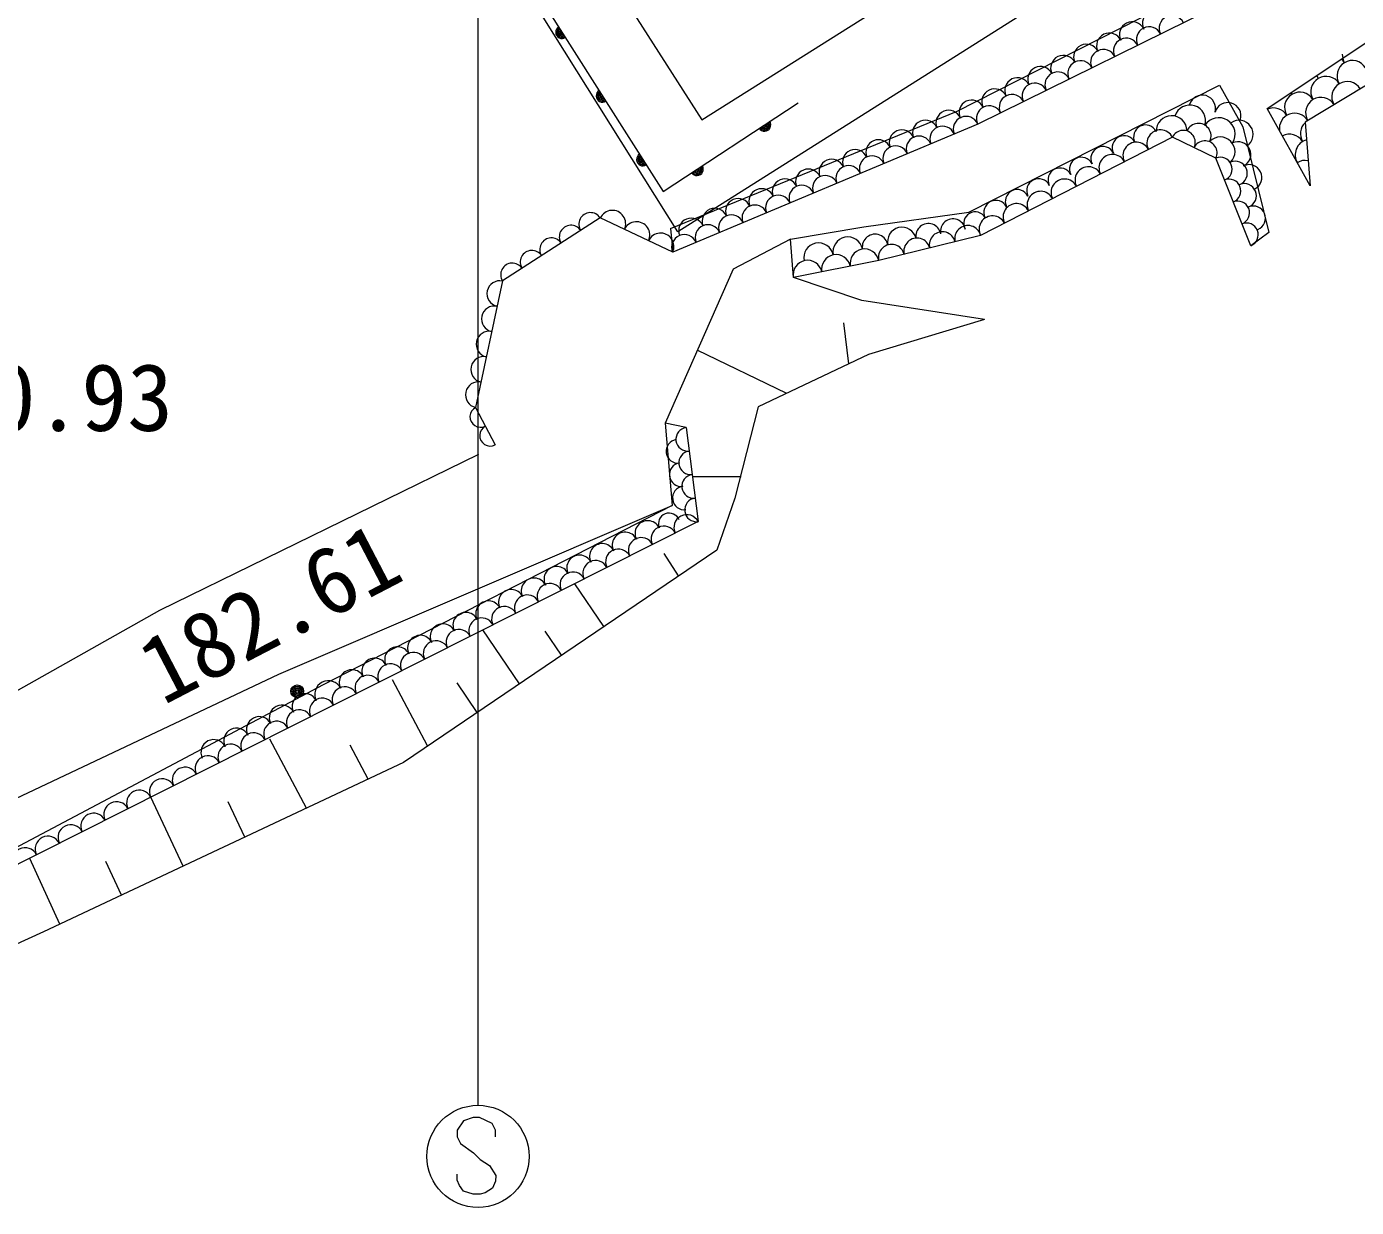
# Model space of a CAD drawing. Units: millimetres, scale not verified. Extents: x 40000 to 680000, y 20000 to 380000.
# Drawn here: x 352929 to 378968, y 244721 to 267850 of the extents above; entities that cross this region are included whole.
import ezdxf
from ezdxf.enums import TextEntityAlignment as Align

# ---------------------------------------------------------------- set-up
doc = ezdxf.new("R2010")
doc.units = ezdxf.units.MM
doc.header["$LTSCALE"] = 1000
doc.layers.add('M-BGD', color=7, linetype='Continuous', lineweight=13)
doc.layers.add('M-STR-STRC', color=7, linetype='Continuous', lineweight=13)
doc.styles.add('ＭＳ ゴシック', font='')
doc.styles.get('ＭＳ ゴシック').set_extended_font_data('MS Gothic')

msp = doc.modelspace()

# ---------------------------------------------------------------- linework, layer by layer
at = {"layer": 'M-BGD'}
for p, q in [((378432, 271887), (365679, 263832)), ((365679, 263832), (360992, 271307)), ((366152, 266023), (373219, 270482)), ((377218, 266248), (382691, 269896)), ((362225, 269611), (365396, 264622)), ((371137, 266187), (378018, 269690)), ((364083, 269254), (366152, 266023)), ((377818, 269030), (371552, 265939)), ((383154, 269108), (377962, 265977)), ((371379, 264212), (376287, 266700)), ((376287, 266700), (376742, 265886)), ((365396, 264622), (368035, 266360)), ((365538, 263898), (371137, 266187)), ((378064, 264730), (377218, 266248)), ((371552, 265939), (365580, 263431)), ((376742, 265886), (377255, 263819)), ((377962, 265977), (378064, 264730)), ((375365, 265683), (371609, 263759)), ((376218, 265275), (375365, 265683)), ((376900, 263557), (376218, 265275)), ((364161, 264101), (362249, 262867)), ((365580, 263431), (364161, 264101)), ((369322, 263928), (371379, 264212)), ((365538, 263898), (365580, 263431)), ((367886, 263687), (369322, 263928)), ((377255, 263819), (376900, 263557)), ((367886, 263687), (366762, 263096)), ((367944, 262933), (367886, 263687)), ((371609, 263759), (369615, 263266)), ((369615, 263266), (367944, 262933)), ((366762, 263096), (365432, 260083)), ((362249, 262867), (361722, 260391)), ((369284, 262483), (367944, 262933)), ((371686, 262110), (369284, 262483)), ((369026, 261243), (368929, 262048)), ((371686, 262110), (369413, 261428)), ((367815, 260666), (366062, 261511)), ((369413, 261428), (367256, 260400)), ((361722, 260391), (362102, 259657)), ((367256, 260400), (366799, 258616)), ((365846, 259998), (365432, 260083)), ((365432, 260083), (365571, 258467)), ((365846, 259998), (366077, 258153)), ((361777, 259471), (355531, 256413)), ((366921, 259032), (365966, 259034)), ((366799, 258616), (366442, 257596)), ((357867, 255167), (365571, 258467)), ((365571, 258467), (358735, 254959)), ((366077, 258153), (358940, 254558)), ((366442, 257596), (360307, 253438)), ((365696, 257091), (365412, 257531)), ((364233, 256099), (363665, 256938)), ((355531, 256413), (348926, 252692)), ((362578, 254977), (361864, 256031)), ((363406, 255538), (363085, 256011)), ((347730, 250379), (357867, 255167)), ((358735, 254959), (350735, 250714)), ((360781, 253759), (360092, 255057)), ((361750, 254416), (361357, 254996)), ((358940, 254558), (350886, 250503)), ((358408, 252543), (357691, 253893)), ((359615, 253112), (359264, 253774)), ((360307, 253438), (353262, 250120)), ((355994, 251407), (355359, 252755)), ((357201, 251975), (356876, 252665)), ((353582, 250270), (352990, 251556)), ((354788, 250838), (354478, 251497)), ((353262, 250120), (343268, 245551))]:
    msp.add_line(p, q, dxfattribs=at)
for radius in [125, 100, 75, 50, 25]:
    msp.add_circle((358228, 254830), radius, dxfattribs=at)
for centre, radius, start, end in [((374579, 267693), 250, 25.9756, 205.9756), ((375028, 267912), 250, 25.9756, 205.9756), ((375356, 267816), 250, 26.2575, 206.2575), ((363414, 267740), 125, 122.4415, 302.4415), ((363414, 267740), 100, 122.4415, 302.4415), ((363414, 267740), 75, 122.4415, 302.4415), ((363414, 267740), 50, 122.4415, 302.4415), ((363414, 267740), 25, 122.4415, 302.4415), ((374130, 267474), 250, 25.9756, 205.9756), ((374909, 267595), 250, 26.2575, 206.2575), ((373681, 267255), 250, 25.9756, 205.9756), ((374461, 267374), 250, 26.2575, 206.2575), ((373231, 267037), 250, 25.9756, 205.9756), ((373566, 266933), 250, 26.2575, 206.2575), ((374014, 267153), 250, 26.2575, 206.2575), ((378889, 266886), 300, 31.0997, 211.0997), ((378477, 266988), 300, 31.0997, 48.6942), ((378991, 267298), 300, 178.2375, 211.0997), ((372782, 266818), 250, 25.9756, 205.9756), ((373119, 266712), 250, 26.2575, 206.2575), ((372333, 266599), 250, 25.9756, 205.9756), ((372671, 266491), 250, 26.2575, 206.2575), ((378375, 266576), 300, 31.0997, 211.0997), ((378477, 266988), 300, 198.6755, 211.0997), ((378787, 266474), 300, 31.0997, 211.0997), ((364207, 266493), 125, 122.4415, 302.4415), ((364207, 266493), 100, 122.4415, 302.4415), ((364207, 266493), 75, 122.4415, 302.4415), ((364207, 266493), 50, 122.4415, 302.4415), ((364207, 266493), 25, 122.4415, 302.4415), ((371436, 266164), 247, 25.4732, 205.4732), ((371884, 266380), 250, 25.9756, 205.9756), ((372224, 266270), 250, 26.2575, 206.2575), ((375951, 266248), 260, 343.6001, 163.6001), ((377861, 266266), 300, 31.0997, 211.0997), ((377963, 266678), 300, 201.9246, 211.0997), ((377449, 266368), 300, 31.0997, 38.0023), ((378273, 266164), 300, 31.0997, 211.0997), ((370984, 265962), 248, 22.7301, 202.7301), ((371776, 266050), 250, 26.2575, 206.2575), ((375708, 266007), 307, 342.7102, 162.7102), ((376449, 266101), 260, 343.6001, 163.6001), ((377347, 265956), 300, 31.0997, 113.65), ((377759, 265854), 300, 31.0997, 188.8659), ((367375, 265926), 125, 213.3598, 33.3599), ((367375, 265926), 100, 213.3598, 33.3599), ((367375, 265926), 75, 213.3598, 33.3599), ((367375, 265926), 50, 213.3598, 33.3599), ((367375, 265926), 25, 213.3598, 33.3599), ((370526, 265770), 248, 22.7301, 202.7301), ((370863, 265650), 249, 22.7805, 202.7805), ((371323, 265843), 249, 22.7805, 202.7805), ((374839, 265690), 234, 26.7395, 206.7395), ((375350, 265802), 302, 1.4003, 181.4003), ((375876, 265708), 246, 335.5238, 155.5238), ((376273, 265744), 321, 327.5815, 147.5815), ((376670, 265738), 276, 304.5412, 124.5412), ((378171, 265752), 300, 134.0156, 211.0997), ((369610, 265386), 248, 22.7301, 202.7301), ((370068, 265578), 248, 22.7301, 202.7301), ((370404, 265457), 249, 22.7805, 202.7805), ((374420, 265479), 234, 26.7395, 206.7395), ((375130, 265563), 264, 27.1252, 207.1252), ((375578, 265581), 236, 334.4204, 154.4204), ((376004, 265377), 236, 334.4204, 154.4204), ((376303, 265400), 288, 314.5382, 134.5382), ((377657, 265442), 300, 31.0997, 117.5862), ((378069, 265340), 300, 105.2591, 211.0997), ((364999, 265246), 125, 122.4415, 302.4415), ((369152, 265195), 248, 22.7301, 202.7301), ((369944, 265264), 249, 22.7805, 202.7805), ((374002, 265268), 234, 26.7395, 206.7395), ((374191, 265082), 264, 27.1252, 207.1252), ((374661, 265322), 264, 27.1252, 207.1252), ((376651, 265346), 250, 295.6677, 115.6677), ((364999, 265246), 100, 122.4415, 302.4415), ((364999, 265246), 75, 122.4415, 302.4415), ((364999, 265246), 50, 122.4415, 302.4415), ((364999, 265246), 25, 122.4415, 302.4415), ((366055, 265057), 125, 213.3598, 33.3599), ((366055, 265057), 100, 213.3598, 33.3599), ((366055, 265057), 75, 213.3598, 33.3599), ((366055, 265057), 50, 213.3598, 33.3599), ((368694, 265003), 248, 22.7301, 202.7301), ((369025, 264878), 249, 22.7805, 202.7805), ((369485, 265071), 249, 22.7805, 202.7805), ((373164, 264846), 234, 26.7395, 206.7395), ((373583, 265057), 234, 26.7395, 206.7395), ((373722, 264841), 264, 27.1252, 207.1252), ((376303, 265060), 231, 291.6753, 111.6753), ((376594, 264975), 237, 292.1203, 112.1203), ((376868, 264896), 250, 295.6677, 115.6677), ((377555, 265031), 300, 31.0997, 36.3041), ((377967, 264929), 300, 79.2181, 121.5151), ((366055, 265057), 25, 213.3598, 33.3599), ((367778, 264619), 248, 22.7301, 202.7301), ((368236, 264811), 248, 22.7301, 202.7301), ((368566, 264685), 249, 22.7805, 202.7805), ((372746, 264635), 234, 26.7395, 206.7395), ((373252, 264601), 264, 27.1252, 207.1252), ((376474, 264631), 231, 291.6753, 111.6753), ((367320, 264427), 248, 22.7301, 202.7301), ((368107, 264492), 249, 22.7805, 202.7805), ((372327, 264424), 234, 26.7395, 206.7395), ((372783, 264360), 264, 27.1252, 207.1252), ((376772, 264537), 237, 292.1203, 112.1203), ((377865, 264517), 300, 48.8986, 51.6701), ((366862, 264235), 248, 22.7301, 202.7301), ((367188, 264106), 249, 22.7805, 202.7805), ((367647, 264299), 249, 22.7805, 202.7805), ((371908, 264213), 234, 26.7395, 206.7395), ((372313, 264120), 264, 27.1252, 207.1252), ((376644, 264201), 231, 291.6753, 111.6753), ((376950, 264098), 237, 292.1203, 112.1203), ((363970, 263978), 228, 32.8411, 212.8411), ((364398, 263989), 262, 334.7064, 154.7064), ((365946, 263851), 248, 22.7301, 202.7301), ((366404, 264043), 248, 22.7301, 202.7301), ((366728, 263913), 249, 22.7805, 202.7805), ((371068, 263839), 245, 10.7254, 190.7254), ((371504, 263996), 225, 29.7248, 209.7248), ((371844, 263879), 264, 27.1252, 207.1252), ((363588, 263731), 228, 32.8411, 212.8411), ((364871, 263766), 262, 334.7064, 154.7064), ((365343, 263543), 262, 334.7064, 154.7064), ((365809, 263527), 249, 22.7805, 202.7805), ((366269, 263720), 249, 22.7805, 202.7805), ((369544, 263532), 252, 8.4606, 188.4606), ((370070, 263636), 284, 13.5814, 193.5814), ((370587, 263748), 245, 10.7254, 190.7254), ((370861, 263574), 257, 13.8985, 193.8985), ((371360, 263697), 257, 13.8985, 193.8985), ((376815, 263772), 231, 291.6753, 111.6753), ((363205, 263484), 228, 32.8411, 212.8411), ((368438, 263320), 292, 11.5478, 191.5478), ((369009, 263437), 292, 11.5478, 191.5478), ((369865, 263327), 257, 13.8985, 193.8985), ((370363, 263451), 257, 13.8985, 193.8985), ((362823, 263237), 228, 32.8411, 212.8411), ((368223, 262988), 284, 11.2751, 191.275), ((368780, 263099), 284, 11.2751, 191.275), ((369337, 263210), 284, 11.2751, 191.275), ((362440, 262990), 228, 32.8411, 212.8411), ((362197, 262619), 253, 77.9898, 257.9898), ((362091, 262124), 253, 77.9898, 257.9898), ((361986, 261629), 253, 77.9898, 257.9898), ((361880, 261134), 253, 77.9898, 257.9898), ((361775, 260638), 253, 77.9898, 257.9898), ((361817, 260207), 206, 117.3145, 297.3145), ((362007, 259840), 206, 117.3145, 297.3145), ((365875, 259767), 232, 97.121, 277.121), ((365683, 259531), 231, 97.8584, 277.8584), ((365933, 259306), 232, 97.121, 277.121), ((365746, 259074), 231, 97.8584, 277.8584), ((365809, 258617), 231, 97.8584, 277.8584), ((365991, 258845), 232, 97.121, 277.121), ((366048, 258383), 232, 97.121, 277.121), ((365510, 258111), 209, 21.5947, 201.5947), ((365092, 257922), 250, 26.7415, 206.7415), ((365408, 257816), 250, 26.7352, 206.7352), ((365854, 258040), 250, 26.7352, 206.7352), ((364647, 257697), 250, 26.7415, 206.7415), ((364962, 257591), 250, 26.7352, 206.7352), ((364201, 257473), 250, 26.7415, 206.7415), ((364516, 257366), 250, 26.7352, 206.7352), ((363310, 257024), 250, 26.7415, 206.7415), ((363756, 257248), 250, 26.7415, 206.7415), ((364070, 257142), 250, 26.7352, 206.7352), ((362865, 256799), 250, 26.7415, 206.7415), ((363624, 256917), 250, 26.7352, 206.7352), ((362419, 256575), 250, 26.7415, 206.7415), ((363177, 256692), 250, 26.7352, 206.7352), ((361973, 256350), 250, 26.7415, 206.7415), ((362285, 256243), 250, 26.7352, 206.7352), ((362731, 256468), 250, 26.7352, 206.7352), ((361528, 256126), 250, 26.7415, 206.7415), ((361839, 256018), 250, 26.7352, 206.7352), ((361082, 255901), 250, 26.7415, 206.7415), ((361393, 255793), 250, 26.7352, 206.7352), ((360637, 255677), 250, 26.7415, 206.7415), ((360947, 255569), 250, 26.7352, 206.7352), ((359745, 255228), 250, 26.7415, 206.7415), ((360191, 255452), 250, 26.7415, 206.7415), ((360501, 255344), 250, 26.7352, 206.7352), ((359300, 255003), 250, 26.7415, 206.7415), ((360055, 255119), 250, 26.7352, 206.7352), ((358839, 254769), 268, 27.0486, 207.0486), ((359609, 254895), 250, 26.7352, 206.7352), ((358377, 254535), 250, 26.782, 206.782), ((358716, 254445), 250, 26.722, 206.722), ((359163, 254670), 250, 26.7352, 206.7352), ((357931, 254310), 250, 26.782, 206.782), ((358269, 254220), 250, 26.722, 206.722), ((357485, 254084), 250, 26.782, 206.782), ((357821, 253994), 250, 26.722, 206.722), ((356593, 253634), 250, 26.782, 206.782), ((357039, 253859), 250, 26.782, 206.782), ((357374, 253769), 250, 26.722, 206.722), ((356926, 253544), 250, 26.722, 206.722), ((356479, 253319), 250, 26.722, 206.722), ((355584, 252868), 250, 26.722, 206.722), ((356031, 253093), 250, 26.722, 206.722), ((355137, 252643), 250, 26.722, 206.722), ((354689, 252418), 250, 26.722, 206.722), ((354242, 252192), 250, 26.722, 206.722), ((353794, 251967), 250, 26.722, 206.722), ((353347, 251742), 250, 26.722, 206.722), ((352899, 251517), 250, 26.722, 206.722)]:
    msp.add_arc(centre, radius, start, end, dxfattribs=at)
at = {"layer": 'M-STR-STRC'}
for p, q in [((361766, 281983), (361766, 246721)), ((361484, 246418), (361360, 246234)), ((361676, 246484), (361484, 246418)), ((361798, 246481), (361676, 246484)), ((362048, 246363), (361798, 246481)), ((362111, 246231), (362048, 246363)), ((361360, 246234), (361363, 246102)), ((361363, 246102), (361426, 245973)), ((362111, 246102), (362111, 246231)), ((361426, 245973), (361682, 245791)), ((361682, 245791), (361811, 245660)), ((361811, 245660), (361990, 245544)), ((361363, 245254), (361360, 245375)), ((361990, 245544), (362116, 245344)), ((362116, 245344), (362111, 245233)), ((361403, 245151), (361363, 245254)), ((361487, 245041), (361403, 245151)), ((361674, 244980), (361487, 245041)), ((362050, 245101), (361908, 245009)), ((362111, 245233), (362050, 245101)), ((361808, 244980), (361674, 244980)), ((361908, 245009), (361808, 244980))]:
    msp.add_line(p, q, dxfattribs=at)
msp.add_circle((361768, 245721), 1000, dxfattribs=at)

# ---------------------------------------------------------------- texts
at = {"layer": 'M-BGD', "style": 'ＭＳ ゴシック'}
msp.add_text('180.93', height=1320, dxfattribs=at).set_placement((350409, 259535), align=Align.BOTTOM_LEFT)
msp.add_text('182.61', height=1320, rotation=27.514, dxfattribs=at).set_placement((355779, 254193), align=Align.BOTTOM_LEFT)

doc.saveas('drawing.dxf')
